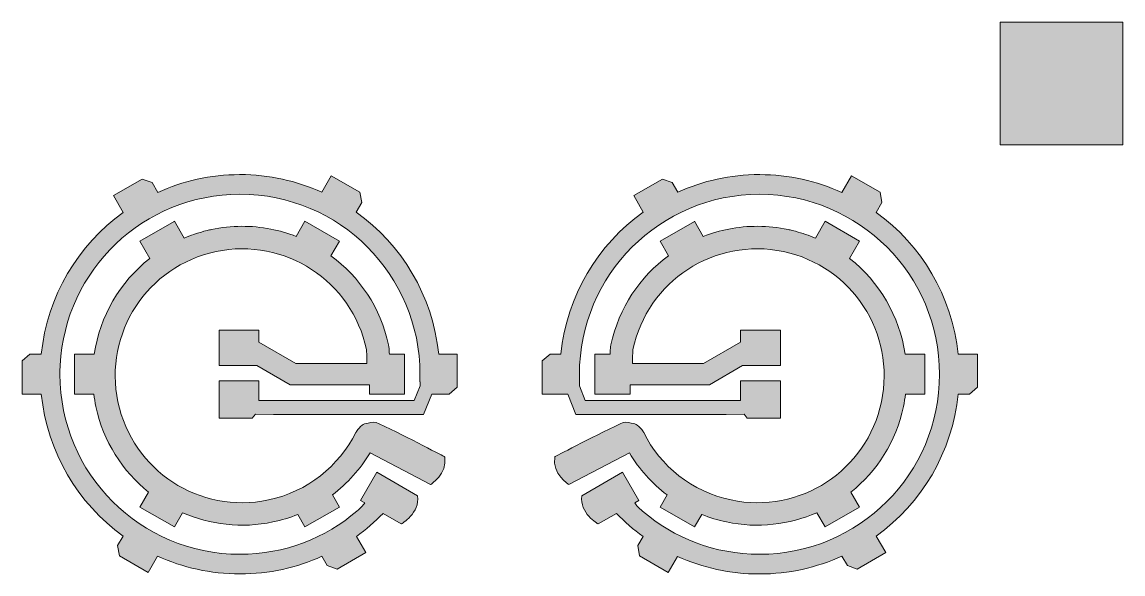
# Model space of a CAD drawing. Header units: inches. Extents: x 196 to 450, y 557 to 684.
import ezdxf

# ---------------------------------------------------------------- set-up
doc = ezdxf.new("R2010")
doc.units = ezdxf.units.IN
doc.header["$MEASUREMENT"] = 0
doc.layers.add('svg5872', color=7, linetype='Continuous')

# ---------------------------------------------------------------- blocks, each defined once
blk = doc.blocks.new('block 2')
at = {"layer": 'svg5872'}
h = blk.add_hatch(color=7, dxfattribs=at)
h.dxf.hatch_style = 2
h.paths.add_polyline_path([(421.55, 684.28), (421.55, 684.11), (421.55, 655.94), (449.9, 655.94), (449.9, 684.28)])
h = blk.add_hatch(color=7, dxfattribs=at)
h.dxf.hatch_style = 2
edge = h.paths.add_edge_path()
edge.add_spline(control_points=[(273.02, 640.44), (273.02, 640.44), (274.28, 642.63), (274.28, 642.63), (274.28, 642.63), (273.85, 645), (273.85, 645), (273.85, 645), (267.24, 648.82), (267.24, 648.82), (267.24, 648.82), (265.06, 645.02), (265.06, 645.02), (259.3, 647.62), (252.92, 649.08), (246.2, 649.08), (246.2, 649.08), (246.12, 649.08), (246.12, 649.08), (246.12, 649.08), (246.13, 649.07), (246.13, 649.07), (239.39, 649.06), (232.99, 647.58), (227.22, 644.96), (227.22, 644.96), (225.92, 647.22), (225.92, 647.22), (225.92, 647.22), (223.65, 648.04), (223.65, 648.04), (223.65, 648.04), (217.04, 644.22), (217.04, 644.22), (217.04, 644.22), (219.27, 640.36), (219.27, 640.36), (208.87, 632.84), (201.72, 621.09), (200.37, 607.64), (200.37, 607.64), (197.76, 607.64), (197.76, 607.64), (197.76, 607.64), (195.92, 606.08), (195.92, 606.08), (195.92, 606.08), (195.92, 598.45), (195.92, 598.45), (195.92, 598.45), (200.37, 598.45), (200.37, 598.45), (201.7, 584.98), (208.83, 573.21), (219.24, 565.67), (219.24, 565.67), (217.96, 563.46), (217.96, 563.46), (217.96, 563.46), (218.39, 561.09), (218.39, 561.09), (218.39, 561.09), (225, 557.27), (225, 557.27), (225, 557.27), (227.18, 561.05), (227.18, 561.05), (232.98, 558.41), (239.42, 556.93), (246.2, 556.93), (252.93, 556.93), (259.33, 558.39), (265.1, 561), (265.1, 561), (266.32, 558.87), (266.32, 558.87), (266.32, 558.87), (268.59, 558.05), (268.59, 558.05), (268.59, 558.05), (275.2, 561.86), (275.2, 561.86), (275.2, 561.86), (273.05, 565.59), (273.05, 565.59), (275.25, 567.18), (277.32, 568.95), (279.21, 570.9), (279.21, 570.9), (283.42, 568.47), (283.42, 568.47), (283.42, 568.47), (283.44, 568.48), (283.44, 568.48), (283.44, 568.48), (284.52, 569.11), (285.54, 570.23), (286.55, 571.35), (287.49, 572.97), (287.17, 574.95), (287.17, 574.95), (287.16, 574.97), (287.16, 574.97), (287.16, 574.97), (277.8, 580.38), (277.8, 580.38), (277.8, 580.38), (274.04, 573.88), (274.04, 573.88), (274.04, 573.88), (274.98, 573.34), (274.98, 573.34), (274.57, 572.7), (274.09, 572.21), (273.19, 571.44), (265.93, 565.22), (256.52, 561.47), (246.2, 561.47), (223.24, 561.47), (204.67, 580.04), (204.67, 603), (204.67, 603.72), (204.69, 604.43), (204.73, 605.14), (205.84, 627.11), (223.95, 644.54), (246.2, 644.54), (269.16, 644.54), (287.73, 625.97), (287.73, 603), (287.73, 603), (287.73, 601.29), (287.73, 601.29), (287.73, 601.29), (287.76, 601.29), (287.76, 601.29), (287.76, 601.29), (287.76, 600.33), (287.76, 600.33), (287.76, 600.33), (286.38, 596.92), (286.38, 596.92), (286.38, 596.92), (253.92, 596.94), (253.92, 596.94), (253.92, 596.94), (250.57, 596.96), (250.57, 596.96), (250.57, 596.96), (250.57, 601.47), (250.57, 601.47), (250.57, 601.47), (241.38, 601.47), (241.38, 601.47), (241.38, 601.47), (241.38, 592.9), (241.38, 592.9), (241.38, 592.9), (249.01, 592.9), (249.01, 592.9), (249.01, 592.9), (249.75, 593.77), (249.75, 593.77), (249.75, 593.77), (253.91, 593.75), (253.91, 593.75), (253.91, 593.75), (288.53, 593.73), (288.53, 593.73), (288.53, 593.73), (290.44, 598.45), (290.44, 598.45), (290.44, 598.45), (294.48, 598.45), (294.48, 598.45), (294.48, 598.45), (296.32, 600.01), (296.32, 600.01), (296.32, 600.01), (296.32, 607.64), (296.32, 607.64), (296.32, 607.64), (292.04, 607.64), (292.04, 607.64), (290.69, 621.14), (283.49, 632.92), (273.02, 640.44)], knot_values=[0, 0, 0, 0, 1, 1, 1, 2, 2, 2, 3, 3, 3, 4, 4, 4, 5, 5, 5, 6, 6, 6, 7, 7, 7, 8, 8, 8, 9, 9, 9, 10, 10, 10, 11, 11, 11, 12, 12, 12, 13, 13, 13, 14, 14, 14, 15, 15, 15, 16, 16, 16, 17, 17, 17, 18, 18, 18, 19, 19, 19, 20, 20, 20, 21, 21, 21, 22, 22, 22, 23, 23, 23, 24, 24, 24, 25, 25, 25, 26, 26, 26, 27, 27, 27, 28, 28, 28, 29, 29, 29, 30, 30, 30, 31, 31, 31, 32, 32, 32, 33, 33, 33, 34, 34, 34, 35, 35, 35, 36, 36, 36, 37, 37, 37, 38, 38, 38, 39, 39, 39, 40, 40, 40, 41, 41, 41, 42, 42, 42, 43, 43, 43, 44, 44, 44, 45, 45, 45, 46, 46, 46, 47, 47, 47, 48, 48, 48, 49, 49, 49, 50, 50, 50, 51, 51, 51, 52, 52, 52, 53, 53, 53, 54, 54, 54, 55, 55, 55, 56, 56, 56, 57, 57, 57, 58, 58, 58, 59, 59, 59, 60, 60, 60, 61, 61, 61, 62, 62, 62, 62], degree=3, periodic=1)
h = blk.add_hatch(color=7, dxfattribs=at)
h.dxf.hatch_style = 2
edge = h.paths.add_edge_path()
edge.add_spline(control_points=[(392.97, 640.35), (392.97, 640.35), (394.28, 642.62), (394.28, 642.62), (394.28, 642.62), (393.86, 645), (393.86, 645), (393.86, 645), (387.25, 648.81), (387.25, 648.81), (387.25, 648.81), (385.03, 644.96), (385.03, 644.96), (379.25, 647.59), (372.84, 649.06), (366.09, 649.07), (366.09, 649.07), (366.09, 649.08), (366.09, 649.08), (366.09, 649.08), (366.04, 649.08), (366.04, 649.08), (359.32, 649.08), (352.94, 647.62), (347.18, 645.02), (347.18, 645.02), (345.92, 647.22), (345.92, 647.22), (345.92, 647.22), (343.65, 648.04), (343.65, 648.04), (343.65, 648.04), (337.04, 644.22), (337.04, 644.22), (337.04, 644.22), (339.23, 640.44), (339.23, 640.44), (328.76, 632.92), (321.56, 621.14), (320.21, 607.64), (320.21, 607.64), (317.76, 607.64), (317.76, 607.64), (317.76, 607.64), (315.92, 606.08), (315.92, 606.08), (315.92, 606.08), (315.92, 598.45), (315.92, 598.45), (315.92, 598.45), (321.81, 598.45), (321.81, 598.45), (321.81, 598.45), (323.71, 593.73), (323.71, 593.73), (323.71, 593.73), (358.33, 593.75), (358.33, 593.75), (358.33, 593.75), (362.49, 593.77), (362.49, 593.77), (362.49, 593.77), (363.23, 592.9), (363.23, 592.9), (363.23, 592.9), (370.86, 592.9), (370.86, 592.9), (370.86, 592.9), (370.86, 601.47), (370.86, 601.47), (370.86, 601.47), (361.67, 601.47), (361.67, 601.47), (361.67, 601.47), (361.67, 596.96), (361.67, 596.96), (361.67, 596.96), (358.32, 596.94), (358.32, 596.94), (358.32, 596.94), (325.86, 596.92), (325.86, 596.92), (325.86, 596.92), (324.49, 600.32), (324.49, 600.32), (324.49, 600.32), (324.49, 601.28), (324.49, 601.28), (324.49, 601.28), (324.51, 601.28), (324.51, 601.28), (324.51, 601.28), (324.51, 603), (324.51, 603), (324.51, 625.96), (343.08, 644.53), (366.04, 644.53), (389, 644.53), (407.57, 625.96), (407.57, 603), (407.57, 580.03), (389, 561.47), (366.04, 561.47), (355.72, 561.47), (346.32, 565.22), (339.06, 571.44), (338.16, 572.21), (337.67, 572.7), (337.27, 573.34), (337.27, 573.34), (338.2, 573.88), (338.2, 573.88), (338.2, 573.88), (334.45, 580.38), (334.45, 580.38), (334.45, 580.38), (325.08, 574.97), (325.08, 574.97), (325.08, 574.97), (325.08, 574.95), (325.08, 574.95), (324.76, 572.97), (325.69, 571.35), (326.7, 570.23), (327.72, 569.11), (328.81, 568.48), (328.81, 568.48), (328.81, 568.48), (328.83, 568.47), (328.83, 568.47), (328.83, 568.47), (333.04, 570.9), (333.04, 570.9), (334.93, 568.95), (336.99, 567.18), (339.2, 565.59), (339.2, 565.59), (337.97, 563.46), (337.97, 563.46), (337.97, 563.46), (338.39, 561.08), (338.39, 561.08), (338.39, 561.08), (345, 557.27), (345, 557.27), (345, 557.27), (347.16, 560.99), (347.16, 560.99), (352.92, 558.39), (359.31, 556.92), (366.04, 556.92), (372.82, 556.92), (379.26, 558.41), (385.06, 561.05), (385.06, 561.05), (386.33, 558.86), (386.33, 558.86), (386.33, 558.86), (388.59, 558.05), (388.59, 558.05), (388.59, 558.05), (395.2, 561.86), (395.2, 561.86), (395.2, 561.86), (393, 565.68), (393, 565.68), (403.41, 573.21), (410.56, 584.98), (411.88, 598.45), (411.88, 598.45), (414.48, 598.45), (414.48, 598.45), (414.48, 598.45), (416.32, 600), (416.32, 600), (416.32, 600), (416.32, 607.63), (416.32, 607.63), (416.32, 607.63), (411.88, 607.63), (411.88, 607.63), (410.53, 621.08), (403.38, 632.83), (392.97, 640.35)], knot_values=[0, 0, 0, 0, 1, 1, 1, 2, 2, 2, 3, 3, 3, 4, 4, 4, 5, 5, 5, 6, 6, 6, 7, 7, 7, 8, 8, 8, 9, 9, 9, 10, 10, 10, 11, 11, 11, 12, 12, 12, 13, 13, 13, 14, 14, 14, 15, 15, 15, 16, 16, 16, 17, 17, 17, 18, 18, 18, 19, 19, 19, 20, 20, 20, 21, 21, 21, 22, 22, 22, 23, 23, 23, 24, 24, 24, 25, 25, 25, 26, 26, 26, 27, 27, 27, 28, 28, 28, 29, 29, 29, 30, 30, 30, 31, 31, 31, 32, 32, 32, 33, 33, 33, 34, 34, 34, 35, 35, 35, 36, 36, 36, 37, 37, 37, 38, 38, 38, 39, 39, 39, 40, 40, 40, 41, 41, 41, 42, 42, 42, 43, 43, 43, 44, 44, 44, 45, 45, 45, 46, 46, 46, 47, 47, 47, 48, 48, 48, 49, 49, 49, 50, 50, 50, 51, 51, 51, 52, 52, 52, 53, 53, 53, 54, 54, 54, 55, 55, 55, 56, 56, 56, 57, 57, 57, 58, 58, 58, 59, 59, 59, 60, 60, 60, 61, 61, 61, 61], degree=3, periodic=1)
h = blk.add_hatch(color=7, dxfattribs=at)
h.dxf.hatch_style = 2
edge = h.paths.add_edge_path()
edge.add_spline(control_points=[(293.43, 583.94), (293.43, 583.94), (293.41, 583.95), (293.41, 583.95), (293.41, 583.95), (285.06, 588.39), (278.31, 591.6), (277.39, 592.04), (276.54, 592), (275.79, 591.7), (275.11, 591.7), (274.68, 591.45), (274.41, 591.25), (273.79, 590.83), (273.49, 590.42), (273.06, 589.81), (273.06, 589.81), (272.98, 589.68), (272.98, 589.68), (272.98, 589.68), (272.9, 589.55), (272.9, 589.55), (269.04, 581.85), (261.86, 575.92), (252.75, 574), (236.89, 570.66), (221.4, 580.76), (218.06, 596.62), (214.72, 612.49), (224.82, 627.98), (240.68, 631.32), (256.55, 634.66), (272.04, 624.55), (275.38, 608.69), (275.38, 608.7), (275.39, 608.66), (275.39, 608.62), (275.4, 608.57), (275.4, 608.5), (275.4, 608.42), (275.41, 608.26), (275.43, 608.03), (275.44, 607.78), (275.47, 607.26), (275.49, 606.59), (275.49, 605.96), (275.49, 605.8), (275.49, 605.64), (275.49, 605.48), (275.49, 605.48), (259.08, 605.49), (259.08, 605.49), (259.08, 605.49), (250.57, 610.43), (250.57, 610.43), (250.57, 610.43), (250.57, 613.18), (250.57, 613.18), (250.57, 613.18), (241.38, 613.18), (241.38, 613.18), (241.38, 613.18), (241.38, 605.03), (241.38, 605.03), (241.38, 605.03), (250.1, 605.03), (250.1, 605.03), (250.1, 605.03), (257.75, 600.6), (257.75, 600.6), (257.75, 600.6), (276.05, 600.58), (276.05, 600.58), (276.05, 600.58), (276.05, 598.45), (276.05, 598.45), (276.05, 598.45), (284.19, 598.45), (284.19, 598.45), (284.19, 598.45), (284.19, 607.64), (284.19, 607.64), (284.19, 607.64), (280.67, 607.64), (280.67, 607.64), (280.67, 607.64), (280.66, 607.71), (280.66, 607.71), (280.61, 608.16), (280.63, 608.1), (280.63, 608.4), (280.63, 608.69), (280.59, 609.15), (280.46, 609.76), (278.66, 618.35), (273.76, 625.52), (267.2, 630.36), (267.2, 630.36), (269.14, 633.71), (269.14, 633.71), (269.14, 633.71), (261.18, 638.31), (261.18, 638.31), (261.18, 638.31), (259.15, 634.8), (259.15, 634.8), (257.27, 635.54), (255.31, 636.12), (253.3, 636.51), (248.9, 637.37), (244.27, 637.38), (239.62, 636.4), (239.29, 636.34), (238.98, 636.25), (238.67, 636.18), (238.67, 636.18), (238.64, 636.19), (238.64, 636.19), (238.64, 636.19), (237.89, 635.99), (237.89, 635.99), (236.31, 635.58), (234.78, 635.05), (233.31, 634.43), (233.31, 634.43), (231.07, 638.31), (231.07, 638.31), (231.07, 638.31), (231.02, 638.28), (231.02, 638.28), (231.02, 638.28), (223.11, 633.71), (223.11, 633.71), (223.11, 633.71), (225.4, 629.74), (225.4, 629.74), (218.52, 624.31), (213.89, 616.39), (212.6, 607.64), (212.6, 607.64), (208.05, 607.64), (208.05, 607.64), (208.05, 607.64), (208.05, 598.45), (208.05, 598.45), (208.05, 598.45), (212.5, 598.45), (212.5, 598.45), (212.62, 597.48), (212.77, 596.52), (212.98, 595.56), (214.68, 587.46), (219.12, 580.64), (225.11, 575.82), (225.11, 575.82), (223.11, 572.37), (223.11, 572.37), (223.11, 572.37), (231.07, 567.78), (231.07, 567.78), (231.07, 567.78), (232.97, 571.07), (232.97, 571.07), (239.31, 568.3), (246.54, 567.39), (253.82, 568.92), (255.8, 569.34), (257.7, 569.92), (259.52, 570.65), (259.52, 570.65), (261.18, 567.78), (261.18, 567.78), (261.18, 567.78), (269.14, 572.37), (269.14, 572.37), (269.14, 572.37), (267.51, 575.18), (267.51, 575.18), (271.02, 577.84), (273.96, 581.13), (276.21, 584.85), (276.21, 584.85), (290.18, 577.56), (290.18, 577.56), (290.18, 577.56), (290.2, 577.57), (290.2, 577.57), (290.2, 577.57), (294.07, 579.96), (293.44, 583.91), (293.44, 583.91), (293.43, 583.94), (293.43, 583.94)], knot_values=[0, 0, 0, 0, 1, 1, 1, 2, 2, 2, 3, 3, 3, 4, 4, 4, 5, 5, 5, 6, 6, 6, 7, 7, 7, 8, 8, 8, 9, 9, 9, 10, 10, 10, 11, 11, 11, 12, 12, 12, 13, 13, 13, 14, 14, 14, 15, 15, 15, 16, 16, 16, 17, 17, 17, 18, 18, 18, 19, 19, 19, 20, 20, 20, 21, 21, 21, 22, 22, 22, 23, 23, 23, 24, 24, 24, 25, 25, 25, 26, 26, 26, 27, 27, 27, 28, 28, 28, 29, 29, 29, 30, 30, 30, 31, 31, 31, 32, 32, 32, 33, 33, 33, 34, 34, 34, 35, 35, 35, 36, 36, 36, 37, 37, 37, 38, 38, 38, 39, 39, 39, 40, 40, 40, 41, 41, 41, 42, 42, 42, 43, 43, 43, 44, 44, 44, 45, 45, 45, 46, 46, 46, 47, 47, 47, 48, 48, 48, 49, 49, 49, 50, 50, 50, 51, 51, 51, 52, 52, 52, 53, 53, 53, 54, 54, 54, 55, 55, 55, 56, 56, 56, 57, 57, 57, 58, 58, 58, 59, 59, 59, 60, 60, 60, 61, 61, 61, 62, 62, 62, 63, 63, 63, 64, 64, 64, 64], degree=3, periodic=1)
h = blk.add_hatch(color=7, dxfattribs=at)
h.dxf.hatch_style = 2
edge = h.paths.add_edge_path()
edge.add_spline(control_points=[(344.73, 575.18), (344.73, 575.18), (343.11, 572.37), (343.11, 572.37), (343.11, 572.37), (351.07, 567.78), (351.07, 567.78), (351.07, 567.78), (352.73, 570.65), (352.73, 570.65), (354.54, 569.92), (356.45, 569.34), (358.42, 568.92), (365.7, 567.39), (372.93, 568.3), (379.28, 571.07), (379.28, 571.07), (381.18, 567.77), (381.18, 567.77), (381.18, 567.77), (389.13, 572.37), (389.13, 572.37), (389.13, 572.37), (387.14, 575.82), (387.14, 575.82), (393.13, 580.64), (397.56, 587.46), (399.27, 595.56), (399.47, 596.52), (399.62, 597.48), (399.74, 598.45), (399.74, 598.45), (404.19, 598.45), (404.19, 598.45), (404.19, 598.45), (404.19, 607.64), (404.19, 607.64), (404.19, 607.64), (399.64, 607.64), (399.64, 607.64), (398.35, 616.39), (393.72, 624.31), (386.84, 629.74), (386.84, 629.74), (389.13, 633.71), (389.13, 633.71), (389.13, 633.71), (381.18, 638.3), (381.18, 638.3), (381.18, 638.3), (378.94, 634.42), (378.94, 634.42), (377.47, 635.04), (375.94, 635.58), (374.35, 635.99), (374.35, 635.99), (373.6, 636.19), (373.6, 636.19), (373.6, 636.19), (373.58, 636.18), (373.58, 636.18), (373.26, 636.25), (372.95, 636.34), (372.63, 636.4), (367.98, 637.38), (363.34, 637.37), (358.95, 636.51), (356.94, 636.12), (354.98, 635.54), (353.09, 634.8), (353.09, 634.8), (351.06, 638.31), (351.06, 638.31), (351.06, 638.31), (351.03, 638.28), (351.03, 638.28), (351.03, 638.28), (343.11, 633.71), (343.11, 633.71), (343.11, 633.71), (345.04, 630.37), (345.04, 630.37), (338.48, 625.52), (333.59, 618.36), (331.78, 609.76), (331.65, 609.15), (331.61, 608.69), (331.62, 608.4), (331.62, 608.1), (331.63, 608.16), (331.58, 607.71), (331.58, 607.71), (331.58, 607.64), (331.58, 607.64), (331.58, 607.64), (328.06, 607.64), (328.06, 607.64), (328.06, 607.64), (328.06, 598.45), (328.06, 598.45), (328.06, 598.45), (336.19, 598.45), (336.19, 598.45), (336.19, 598.45), (336.19, 600.58), (336.19, 600.58), (336.19, 600.58), (354.49, 600.6), (354.49, 600.6), (354.49, 600.6), (362.14, 605.03), (362.14, 605.03), (362.14, 605.03), (370.86, 605.03), (370.86, 605.03), (370.86, 605.03), (370.86, 613.18), (370.86, 613.18), (370.86, 613.18), (361.67, 613.18), (361.67, 613.18), (361.67, 613.18), (361.67, 610.43), (361.67, 610.43), (361.67, 610.43), (353.17, 605.49), (353.17, 605.49), (353.17, 605.49), (336.76, 605.48), (336.76, 605.48), (336.76, 605.64), (336.75, 605.8), (336.75, 605.96), (336.75, 606.59), (336.78, 607.26), (336.8, 607.78), (336.81, 608.03), (336.83, 608.26), (336.84, 608.42), (336.85, 608.5), (336.85, 608.57), (336.85, 608.62), (336.86, 608.66), (336.86, 608.7), (336.86, 608.69), (340.2, 624.55), (355.7, 634.66), (371.56, 631.32), (387.42, 627.98), (397.52, 612.49), (394.18, 596.62), (390.84, 580.76), (375.35, 570.66), (359.49, 574), (350.39, 575.92), (343.21, 581.85), (339.34, 589.55), (339.34, 589.55), (339.27, 589.68), (339.27, 589.68), (339.27, 589.68), (339.18, 589.81), (339.18, 589.81), (338.75, 590.42), (338.45, 590.83), (337.84, 591.25), (337.56, 591.45), (337.12, 591.71), (336.44, 591.7), (335.69, 592), (334.85, 592.04), (333.93, 591.6), (327.18, 588.39), (318.83, 583.95), (318.83, 583.95), (318.83, 583.95), (318.81, 583.94), (318.81, 583.94), (318.81, 583.94), (318.81, 583.91), (318.81, 583.91), (318.17, 579.96), (322.04, 577.57), (322.04, 577.57), (322.04, 577.57), (322.07, 577.56), (322.07, 577.56), (322.07, 577.56), (336.03, 584.85), (336.03, 584.85), (338.28, 581.13), (341.23, 577.84), (344.73, 575.18)], knot_values=[0, 0, 0, 0, 1, 1, 1, 2, 2, 2, 3, 3, 3, 4, 4, 4, 5, 5, 5, 6, 6, 6, 7, 7, 7, 8, 8, 8, 9, 9, 9, 10, 10, 10, 11, 11, 11, 12, 12, 12, 13, 13, 13, 14, 14, 14, 15, 15, 15, 16, 16, 16, 17, 17, 17, 18, 18, 18, 19, 19, 19, 20, 20, 20, 21, 21, 21, 22, 22, 22, 23, 23, 23, 24, 24, 24, 25, 25, 25, 26, 26, 26, 27, 27, 27, 28, 28, 28, 29, 29, 29, 30, 30, 30, 31, 31, 31, 32, 32, 32, 33, 33, 33, 34, 34, 34, 35, 35, 35, 36, 36, 36, 37, 37, 37, 38, 38, 38, 39, 39, 39, 40, 40, 40, 41, 41, 41, 42, 42, 42, 43, 43, 43, 44, 44, 44, 45, 45, 45, 46, 46, 46, 47, 47, 47, 48, 48, 48, 49, 49, 49, 50, 50, 50, 51, 51, 51, 52, 52, 52, 53, 53, 53, 54, 54, 54, 55, 55, 55, 56, 56, 56, 57, 57, 57, 58, 58, 58, 59, 59, 59, 60, 60, 60, 61, 61, 61, 62, 62, 62, 63, 63, 63, 64, 64, 64, 64], degree=3, periodic=1)
at = {"layer": 'svg5872', "lineweight": 0}
blk.add_lwpolyline([(421.55, 684.28), (421.55, 684.11), (421.55, 655.94), (449.9, 655.94), (449.9, 684.28), (421.55, 684.28)], dxfattribs=at)
for points, knots in [([(273.02, 640.44), (273.02, 640.44), (274.28, 642.63), (274.28, 642.63), (274.28, 642.63), (273.85, 645), (273.85, 645), (273.85, 645), (267.24, 648.82), (267.24, 648.82), (267.24, 648.82), (265.06, 645.02), (265.06, 645.02), (259.3, 647.62), (252.92, 649.08), (246.2, 649.08), (246.2, 649.08), (246.12, 649.08), (246.12, 649.08), (246.12, 649.08), (246.13, 649.07), (246.13, 649.07), (239.39, 649.06), (232.99, 647.58), (227.22, 644.96), (227.22, 644.96), (225.92, 647.22), (225.92, 647.22), (225.92, 647.22), (223.65, 648.04), (223.65, 648.04), (223.65, 648.04), (217.04, 644.22), (217.04, 644.22), (217.04, 644.22), (219.27, 640.36), (219.27, 640.36), (208.87, 632.84), (201.72, 621.09), (200.37, 607.64), (200.37, 607.64), (197.76, 607.64), (197.76, 607.64), (197.76, 607.64), (195.92, 606.08), (195.92, 606.08), (195.92, 606.08), (195.92, 598.45), (195.92, 598.45), (195.92, 598.45), (200.37, 598.45), (200.37, 598.45), (201.7, 584.98), (208.83, 573.21), (219.24, 565.67), (219.24, 565.67), (217.96, 563.46), (217.96, 563.46), (217.96, 563.46), (218.39, 561.09), (218.39, 561.09), (218.39, 561.09), (225, 557.27), (225, 557.27), (225, 557.27), (227.18, 561.05), (227.18, 561.05), (232.98, 558.41), (239.42, 556.93), (246.2, 556.93), (252.93, 556.93), (259.33, 558.39), (265.1, 561), (265.1, 561), (266.32, 558.87), (266.32, 558.87), (266.32, 558.87), (268.59, 558.05), (268.59, 558.05), (268.59, 558.05), (275.2, 561.86), (275.2, 561.86), (275.2, 561.86), (273.05, 565.59), (273.05, 565.59), (275.25, 567.18), (277.32, 568.95), (279.21, 570.9), (279.21, 570.9), (283.42, 568.47), (283.42, 568.47), (283.42, 568.47), (283.44, 568.48), (283.44, 568.48), (283.44, 568.48), (284.52, 569.11), (285.54, 570.23), (286.55, 571.35), (287.49, 572.97), (287.17, 574.95), (287.17, 574.95), (287.16, 574.97), (287.16, 574.97), (287.16, 574.97), (277.8, 580.38), (277.8, 580.38), (277.8, 580.38), (274.04, 573.88), (274.04, 573.88), (274.04, 573.88), (274.98, 573.34), (274.98, 573.34), (274.57, 572.7), (274.09, 572.21), (273.19, 571.44), (265.93, 565.22), (256.52, 561.47), (246.2, 561.47), (223.24, 561.47), (204.67, 580.04), (204.67, 603), (204.67, 603.72), (204.69, 604.43), (204.73, 605.14), (205.84, 627.11), (223.95, 644.54), (246.2, 644.54), (269.16, 644.54), (287.73, 625.97), (287.73, 603), (287.73, 603), (287.73, 601.29), (287.73, 601.29), (287.73, 601.29), (287.76, 601.29), (287.76, 601.29), (287.76, 601.29), (287.76, 600.33), (287.76, 600.33), (287.76, 600.33), (286.38, 596.92), (286.38, 596.92), (286.38, 596.92), (253.92, 596.94), (253.92, 596.94), (253.92, 596.94), (250.57, 596.96), (250.57, 596.96), (250.57, 596.96), (250.57, 601.47), (250.57, 601.47), (250.57, 601.47), (241.38, 601.47), (241.38, 601.47), (241.38, 601.47), (241.38, 592.9), (241.38, 592.9), (241.38, 592.9), (249.01, 592.9), (249.01, 592.9), (249.01, 592.9), (249.75, 593.77), (249.75, 593.77), (249.75, 593.77), (253.91, 593.75), (253.91, 593.75), (253.91, 593.75), (288.53, 593.73), (288.53, 593.73), (288.53, 593.73), (290.44, 598.45), (290.44, 598.45), (290.44, 598.45), (294.48, 598.45), (294.48, 598.45), (294.48, 598.45), (296.32, 600.01), (296.32, 600.01), (296.32, 600.01), (296.32, 607.64), (296.32, 607.64), (296.32, 607.64), (292.04, 607.64), (292.04, 607.64), (290.69, 621.14), (283.49, 632.92), (273.02, 640.44)], [0, 0, 0, 0, 1, 1, 1, 2, 2, 2, 3, 3, 3, 4, 4, 4, 5, 5, 5, 6, 6, 6, 7, 7, 7, 8, 8, 8, 9, 9, 9, 10, 10, 10, 11, 11, 11, 12, 12, 12, 13, 13, 13, 14, 14, 14, 15, 15, 15, 16, 16, 16, 17, 17, 17, 18, 18, 18, 19, 19, 19, 20, 20, 20, 21, 21, 21, 22, 22, 22, 23, 23, 23, 24, 24, 24, 25, 25, 25, 26, 26, 26, 27, 27, 27, 28, 28, 28, 29, 29, 29, 30, 30, 30, 31, 31, 31, 32, 32, 32, 33, 33, 33, 34, 34, 34, 35, 35, 35, 36, 36, 36, 37, 37, 37, 38, 38, 38, 39, 39, 39, 40, 40, 40, 41, 41, 41, 42, 42, 42, 43, 43, 43, 44, 44, 44, 45, 45, 45, 46, 46, 46, 47, 47, 47, 48, 48, 48, 49, 49, 49, 50, 50, 50, 51, 51, 51, 52, 52, 52, 53, 53, 53, 54, 54, 54, 55, 55, 55, 56, 56, 56, 57, 57, 57, 58, 58, 58, 59, 59, 59, 60, 60, 60, 61, 61, 61, 62, 62, 62, 62]), ([(392.97, 640.35), (392.97, 640.35), (394.28, 642.62), (394.28, 642.62), (394.28, 642.62), (393.86, 645), (393.86, 645), (393.86, 645), (387.25, 648.81), (387.25, 648.81), (387.25, 648.81), (385.03, 644.96), (385.03, 644.96), (379.25, 647.59), (372.84, 649.06), (366.09, 649.07), (366.09, 649.07), (366.09, 649.08), (366.09, 649.08), (366.09, 649.08), (366.04, 649.08), (366.04, 649.08), (359.32, 649.08), (352.94, 647.62), (347.18, 645.02), (347.18, 645.02), (345.92, 647.22), (345.92, 647.22), (345.92, 647.22), (343.65, 648.04), (343.65, 648.04), (343.65, 648.04), (337.04, 644.22), (337.04, 644.22), (337.04, 644.22), (339.23, 640.44), (339.23, 640.44), (328.76, 632.92), (321.56, 621.14), (320.21, 607.64), (320.21, 607.64), (317.76, 607.64), (317.76, 607.64), (317.76, 607.64), (315.92, 606.08), (315.92, 606.08), (315.92, 606.08), (315.92, 598.45), (315.92, 598.45), (315.92, 598.45), (321.81, 598.45), (321.81, 598.45), (321.81, 598.45), (323.71, 593.73), (323.71, 593.73), (323.71, 593.73), (358.33, 593.75), (358.33, 593.75), (358.33, 593.75), (362.49, 593.77), (362.49, 593.77), (362.49, 593.77), (363.23, 592.9), (363.23, 592.9), (363.23, 592.9), (370.86, 592.9), (370.86, 592.9), (370.86, 592.9), (370.86, 601.47), (370.86, 601.47), (370.86, 601.47), (361.67, 601.47), (361.67, 601.47), (361.67, 601.47), (361.67, 596.96), (361.67, 596.96), (361.67, 596.96), (358.32, 596.94), (358.32, 596.94), (358.32, 596.94), (325.86, 596.92), (325.86, 596.92), (325.86, 596.92), (324.49, 600.32), (324.49, 600.32), (324.49, 600.32), (324.49, 601.28), (324.49, 601.28), (324.49, 601.28), (324.51, 601.28), (324.51, 601.28), (324.51, 601.28), (324.51, 603), (324.51, 603), (324.51, 625.96), (343.08, 644.53), (366.04, 644.53), (389, 644.53), (407.57, 625.96), (407.57, 603), (407.57, 580.03), (389, 561.47), (366.04, 561.47), (355.72, 561.47), (346.32, 565.22), (339.06, 571.44), (338.16, 572.21), (337.67, 572.7), (337.27, 573.34), (337.27, 573.34), (338.2, 573.88), (338.2, 573.88), (338.2, 573.88), (334.45, 580.38), (334.45, 580.38), (334.45, 580.38), (325.08, 574.97), (325.08, 574.97), (325.08, 574.97), (325.08, 574.95), (325.08, 574.95), (324.76, 572.97), (325.69, 571.35), (326.7, 570.23), (327.72, 569.11), (328.81, 568.48), (328.81, 568.48), (328.81, 568.48), (328.83, 568.47), (328.83, 568.47), (328.83, 568.47), (333.04, 570.9), (333.04, 570.9), (334.93, 568.95), (336.99, 567.18), (339.2, 565.59), (339.2, 565.59), (337.97, 563.46), (337.97, 563.46), (337.97, 563.46), (338.39, 561.08), (338.39, 561.08), (338.39, 561.08), (345, 557.27), (345, 557.27), (345, 557.27), (347.16, 560.99), (347.16, 560.99), (352.92, 558.39), (359.31, 556.92), (366.04, 556.92), (372.82, 556.92), (379.26, 558.41), (385.06, 561.05), (385.06, 561.05), (386.33, 558.86), (386.33, 558.86), (386.33, 558.86), (388.59, 558.05), (388.59, 558.05), (388.59, 558.05), (395.2, 561.86), (395.2, 561.86), (395.2, 561.86), (393, 565.68), (393, 565.68), (403.41, 573.21), (410.56, 584.98), (411.88, 598.45), (411.88, 598.45), (414.48, 598.45), (414.48, 598.45), (414.48, 598.45), (416.32, 600), (416.32, 600), (416.32, 600), (416.32, 607.63), (416.32, 607.63), (416.32, 607.63), (411.88, 607.63), (411.88, 607.63), (410.53, 621.08), (403.38, 632.83), (392.97, 640.35)], [0, 0, 0, 0, 1, 1, 1, 2, 2, 2, 3, 3, 3, 4, 4, 4, 5, 5, 5, 6, 6, 6, 7, 7, 7, 8, 8, 8, 9, 9, 9, 10, 10, 10, 11, 11, 11, 12, 12, 12, 13, 13, 13, 14, 14, 14, 15, 15, 15, 16, 16, 16, 17, 17, 17, 18, 18, 18, 19, 19, 19, 20, 20, 20, 21, 21, 21, 22, 22, 22, 23, 23, 23, 24, 24, 24, 25, 25, 25, 26, 26, 26, 27, 27, 27, 28, 28, 28, 29, 29, 29, 30, 30, 30, 31, 31, 31, 32, 32, 32, 33, 33, 33, 34, 34, 34, 35, 35, 35, 36, 36, 36, 37, 37, 37, 38, 38, 38, 39, 39, 39, 40, 40, 40, 41, 41, 41, 42, 42, 42, 43, 43, 43, 44, 44, 44, 45, 45, 45, 46, 46, 46, 47, 47, 47, 48, 48, 48, 49, 49, 49, 50, 50, 50, 51, 51, 51, 52, 52, 52, 53, 53, 53, 54, 54, 54, 55, 55, 55, 56, 56, 56, 57, 57, 57, 58, 58, 58, 59, 59, 59, 60, 60, 60, 61, 61, 61, 61]), ([(293.43, 583.94), (293.43, 583.94), (293.41, 583.95), (293.41, 583.95), (293.41, 583.95), (285.06, 588.39), (278.31, 591.6), (277.39, 592.04), (276.54, 592), (275.79, 591.7), (275.11, 591.7), (274.68, 591.45), (274.41, 591.25), (273.79, 590.83), (273.49, 590.42), (273.06, 589.81), (273.06, 589.81), (272.98, 589.68), (272.98, 589.68), (272.98, 589.68), (272.9, 589.55), (272.9, 589.55), (269.04, 581.85), (261.86, 575.92), (252.75, 574), (236.89, 570.66), (221.4, 580.76), (218.06, 596.62), (214.72, 612.49), (224.82, 627.98), (240.68, 631.32), (256.55, 634.66), (272.04, 624.55), (275.38, 608.69), (275.38, 608.7), (275.39, 608.66), (275.39, 608.62), (275.4, 608.57), (275.4, 608.5), (275.4, 608.42), (275.41, 608.26), (275.43, 608.03), (275.44, 607.78), (275.47, 607.26), (275.49, 606.59), (275.49, 605.96), (275.49, 605.8), (275.49, 605.64), (275.49, 605.48), (275.49, 605.48), (259.08, 605.49), (259.08, 605.49), (259.08, 605.49), (250.57, 610.43), (250.57, 610.43), (250.57, 610.43), (250.57, 613.18), (250.57, 613.18), (250.57, 613.18), (241.38, 613.18), (241.38, 613.18), (241.38, 613.18), (241.38, 605.03), (241.38, 605.03), (241.38, 605.03), (250.1, 605.03), (250.1, 605.03), (250.1, 605.03), (257.75, 600.6), (257.75, 600.6), (257.75, 600.6), (276.05, 600.58), (276.05, 600.58), (276.05, 600.58), (276.05, 598.45), (276.05, 598.45), (276.05, 598.45), (284.19, 598.45), (284.19, 598.45), (284.19, 598.45), (284.19, 607.64), (284.19, 607.64), (284.19, 607.64), (280.67, 607.64), (280.67, 607.64), (280.67, 607.64), (280.66, 607.71), (280.66, 607.71), (280.61, 608.16), (280.63, 608.1), (280.63, 608.4), (280.63, 608.69), (280.59, 609.15), (280.46, 609.76), (278.66, 618.35), (273.76, 625.52), (267.2, 630.36), (267.2, 630.36), (269.14, 633.71), (269.14, 633.71), (269.14, 633.71), (261.18, 638.31), (261.18, 638.31), (261.18, 638.31), (259.15, 634.8), (259.15, 634.8), (257.27, 635.54), (255.31, 636.12), (253.3, 636.51), (248.9, 637.37), (244.27, 637.38), (239.62, 636.4), (239.29, 636.34), (238.98, 636.25), (238.67, 636.18), (238.67, 636.18), (238.64, 636.19), (238.64, 636.19), (238.64, 636.19), (237.89, 635.99), (237.89, 635.99), (236.31, 635.58), (234.78, 635.05), (233.31, 634.43), (233.31, 634.43), (231.07, 638.31), (231.07, 638.31), (231.07, 638.31), (231.02, 638.28), (231.02, 638.28), (231.02, 638.28), (223.11, 633.71), (223.11, 633.71), (223.11, 633.71), (225.4, 629.74), (225.4, 629.74), (218.52, 624.31), (213.89, 616.39), (212.6, 607.64), (212.6, 607.64), (208.05, 607.64), (208.05, 607.64), (208.05, 607.64), (208.05, 598.45), (208.05, 598.45), (208.05, 598.45), (212.5, 598.45), (212.5, 598.45), (212.62, 597.48), (212.77, 596.52), (212.98, 595.56), (214.68, 587.46), (219.12, 580.64), (225.11, 575.82), (225.11, 575.82), (223.11, 572.37), (223.11, 572.37), (223.11, 572.37), (231.07, 567.78), (231.07, 567.78), (231.07, 567.78), (232.97, 571.07), (232.97, 571.07), (239.31, 568.3), (246.54, 567.39), (253.82, 568.92), (255.8, 569.34), (257.7, 569.92), (259.52, 570.65), (259.52, 570.65), (261.18, 567.78), (261.18, 567.78), (261.18, 567.78), (269.14, 572.37), (269.14, 572.37), (269.14, 572.37), (267.51, 575.18), (267.51, 575.18), (271.02, 577.84), (273.96, 581.13), (276.21, 584.85), (276.21, 584.85), (290.18, 577.56), (290.18, 577.56), (290.18, 577.56), (290.2, 577.57), (290.2, 577.57), (290.2, 577.57), (294.07, 579.96), (293.44, 583.91), (293.44, 583.91), (293.43, 583.94), (293.43, 583.94)], [0, 0, 0, 0, 1, 1, 1, 2, 2, 2, 3, 3, 3, 4, 4, 4, 5, 5, 5, 6, 6, 6, 7, 7, 7, 8, 8, 8, 9, 9, 9, 10, 10, 10, 11, 11, 11, 12, 12, 12, 13, 13, 13, 14, 14, 14, 15, 15, 15, 16, 16, 16, 17, 17, 17, 18, 18, 18, 19, 19, 19, 20, 20, 20, 21, 21, 21, 22, 22, 22, 23, 23, 23, 24, 24, 24, 25, 25, 25, 26, 26, 26, 27, 27, 27, 28, 28, 28, 29, 29, 29, 30, 30, 30, 31, 31, 31, 32, 32, 32, 33, 33, 33, 34, 34, 34, 35, 35, 35, 36, 36, 36, 37, 37, 37, 38, 38, 38, 39, 39, 39, 40, 40, 40, 41, 41, 41, 42, 42, 42, 43, 43, 43, 44, 44, 44, 45, 45, 45, 46, 46, 46, 47, 47, 47, 48, 48, 48, 49, 49, 49, 50, 50, 50, 51, 51, 51, 52, 52, 52, 53, 53, 53, 54, 54, 54, 55, 55, 55, 56, 56, 56, 57, 57, 57, 58, 58, 58, 59, 59, 59, 60, 60, 60, 61, 61, 61, 62, 62, 62, 63, 63, 63, 64, 64, 64, 64]), ([(344.73, 575.18), (344.73, 575.18), (343.11, 572.37), (343.11, 572.37), (343.11, 572.37), (351.07, 567.78), (351.07, 567.78), (351.07, 567.78), (352.73, 570.65), (352.73, 570.65), (354.54, 569.92), (356.45, 569.34), (358.42, 568.92), (365.7, 567.39), (372.93, 568.3), (379.28, 571.07), (379.28, 571.07), (381.18, 567.77), (381.18, 567.77), (381.18, 567.77), (389.13, 572.37), (389.13, 572.37), (389.13, 572.37), (387.14, 575.82), (387.14, 575.82), (393.13, 580.64), (397.56, 587.46), (399.27, 595.56), (399.47, 596.52), (399.62, 597.48), (399.74, 598.45), (399.74, 598.45), (404.19, 598.45), (404.19, 598.45), (404.19, 598.45), (404.19, 607.64), (404.19, 607.64), (404.19, 607.64), (399.64, 607.64), (399.64, 607.64), (398.35, 616.39), (393.72, 624.31), (386.84, 629.74), (386.84, 629.74), (389.13, 633.71), (389.13, 633.71), (389.13, 633.71), (381.18, 638.3), (381.18, 638.3), (381.18, 638.3), (378.94, 634.42), (378.94, 634.42), (377.47, 635.04), (375.94, 635.58), (374.35, 635.99), (374.35, 635.99), (373.6, 636.19), (373.6, 636.19), (373.6, 636.19), (373.58, 636.18), (373.58, 636.18), (373.26, 636.25), (372.95, 636.34), (372.63, 636.4), (367.98, 637.38), (363.34, 637.37), (358.95, 636.51), (356.94, 636.12), (354.98, 635.54), (353.09, 634.8), (353.09, 634.8), (351.06, 638.31), (351.06, 638.31), (351.06, 638.31), (351.03, 638.28), (351.03, 638.28), (351.03, 638.28), (343.11, 633.71), (343.11, 633.71), (343.11, 633.71), (345.04, 630.37), (345.04, 630.37), (338.48, 625.52), (333.59, 618.36), (331.78, 609.76), (331.65, 609.15), (331.61, 608.69), (331.62, 608.4), (331.62, 608.1), (331.63, 608.16), (331.58, 607.71), (331.58, 607.71), (331.58, 607.64), (331.58, 607.64), (331.58, 607.64), (328.06, 607.64), (328.06, 607.64), (328.06, 607.64), (328.06, 598.45), (328.06, 598.45), (328.06, 598.45), (336.19, 598.45), (336.19, 598.45), (336.19, 598.45), (336.19, 600.58), (336.19, 600.58), (336.19, 600.58), (354.49, 600.6), (354.49, 600.6), (354.49, 600.6), (362.14, 605.03), (362.14, 605.03), (362.14, 605.03), (370.86, 605.03), (370.86, 605.03), (370.86, 605.03), (370.86, 613.18), (370.86, 613.18), (370.86, 613.18), (361.67, 613.18), (361.67, 613.18), (361.67, 613.18), (361.67, 610.43), (361.67, 610.43), (361.67, 610.43), (353.17, 605.49), (353.17, 605.49), (353.17, 605.49), (336.76, 605.48), (336.76, 605.48), (336.76, 605.64), (336.75, 605.8), (336.75, 605.96), (336.75, 606.59), (336.78, 607.26), (336.8, 607.78), (336.81, 608.03), (336.83, 608.26), (336.84, 608.42), (336.85, 608.5), (336.85, 608.57), (336.85, 608.62), (336.86, 608.66), (336.86, 608.7), (336.86, 608.69), (340.2, 624.55), (355.7, 634.66), (371.56, 631.32), (387.42, 627.98), (397.52, 612.49), (394.18, 596.62), (390.84, 580.76), (375.35, 570.66), (359.49, 574), (350.39, 575.92), (343.21, 581.85), (339.34, 589.55), (339.34, 589.55), (339.27, 589.68), (339.27, 589.68), (339.27, 589.68), (339.18, 589.81), (339.18, 589.81), (338.75, 590.42), (338.45, 590.83), (337.84, 591.25), (337.56, 591.45), (337.12, 591.71), (336.44, 591.7), (335.69, 592), (334.85, 592.04), (333.93, 591.6), (327.18, 588.39), (318.83, 583.95), (318.83, 583.95), (318.83, 583.95), (318.81, 583.94), (318.81, 583.94), (318.81, 583.94), (318.81, 583.91), (318.81, 583.91), (318.17, 579.96), (322.04, 577.57), (322.04, 577.57), (322.04, 577.57), (322.07, 577.56), (322.07, 577.56), (322.07, 577.56), (336.03, 584.85), (336.03, 584.85), (338.28, 581.13), (341.23, 577.84), (344.73, 575.18)], [0, 0, 0, 0, 1, 1, 1, 2, 2, 2, 3, 3, 3, 4, 4, 4, 5, 5, 5, 6, 6, 6, 7, 7, 7, 8, 8, 8, 9, 9, 9, 10, 10, 10, 11, 11, 11, 12, 12, 12, 13, 13, 13, 14, 14, 14, 15, 15, 15, 16, 16, 16, 17, 17, 17, 18, 18, 18, 19, 19, 19, 20, 20, 20, 21, 21, 21, 22, 22, 22, 23, 23, 23, 24, 24, 24, 25, 25, 25, 26, 26, 26, 27, 27, 27, 28, 28, 28, 29, 29, 29, 30, 30, 30, 31, 31, 31, 32, 32, 32, 33, 33, 33, 34, 34, 34, 35, 35, 35, 36, 36, 36, 37, 37, 37, 38, 38, 38, 39, 39, 39, 40, 40, 40, 41, 41, 41, 42, 42, 42, 43, 43, 43, 44, 44, 44, 45, 45, 45, 46, 46, 46, 47, 47, 47, 48, 48, 48, 49, 49, 49, 50, 50, 50, 51, 51, 51, 52, 52, 52, 53, 53, 53, 54, 54, 54, 55, 55, 55, 56, 56, 56, 57, 57, 57, 58, 58, 58, 59, 59, 59, 60, 60, 60, 61, 61, 61, 62, 62, 62, 63, 63, 63, 64, 64, 64, 64])]:
    blk.add_open_spline(points, degree=3, knots=knots, dxfattribs=at)

msp = doc.modelspace()

# ---------------------------------------------------------------- block references
at = {"layer": 'svg5872'}
msp.add_blockref('block 2', (0, 0), dxfattribs=at)

doc.saveas('drawing.dxf')
